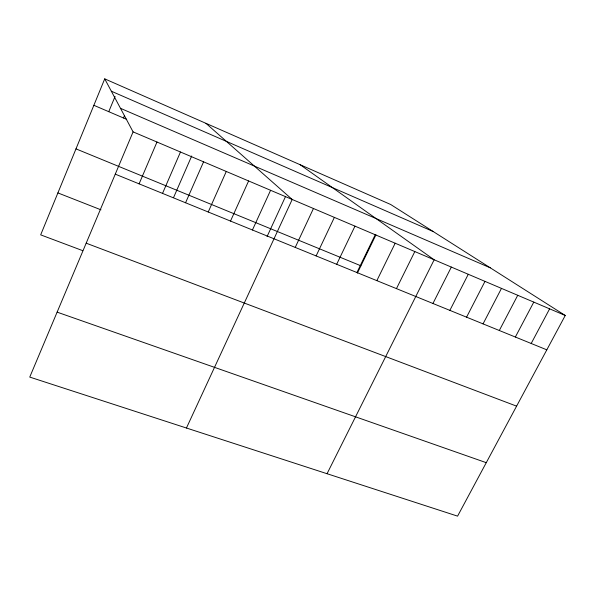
<?xml version="1.0" encoding="UTF-8"?>
<svg xmlns="http://www.w3.org/2000/svg" width="595" height="595" viewBox="0 0 595 595"><rect width="100%" height="100%" fill="white"/><g stroke="black" fill="none" stroke-linecap="round" stroke-linejoin="round"><path stroke-width="0.89" d="M104.72 78.86L133.087 131.874L29.75 377.089L457.577 516.14L565.25 315.476L390.67 204.494L104.72 78.86L40.676 234.861L82.779 250.674M108.759 111.674L115.073 96.427M123.492 117.988L124.548 115.467M139.096 183.855L156.983 142.026M162.532 193.39L180.471 152.008M173.562 197.57L191.709 155.987M185.566 202.769L203.572 161.818M208.228 211.999L226.279 171.472M230.51 221.072L248.613 180.954M252.436 229.997L270.584 190.288M267.066 236.572L285.578 196.417M186.443 428.021L292.197 199.474L205.952 123.336M295.232 247.416L313.453 208.503M316.124 255.917L334.375 217.391M336.681 264.292L354.97 226.137M356.918 272.532L375.229 234.75M357.394 273.105L375.958 234.824M376.843 280.639L395.177 243.221M396.456 288.627L414.819 251.566M327.049 473.717L434.157 259.784L300.178 164.733M432.937 303.48L451.33 267.081M449.872 310.367L468.272 274.28M466.569 317.172L484.985 281.375M483.051 323.881L501.473 288.382M499.309 330.5L517.739 295.291M515.352 337.03L533.789 302.111M531.186 343.479L549.624 308.835M57.12 312.144L486.271 462.672M86.178 243.177L516.601 406.147M57.894 192.914L100.986 209.827M115.266 174.149L546.812 349.838M75.974 148.869L360.934 265.809M133.087 131.874L565.25 315.476M93.861 105.3L126.735 119.379M120.48 108.32L490.317 267.839M111.317 91.199L433.249 231.567"/></g></svg>
